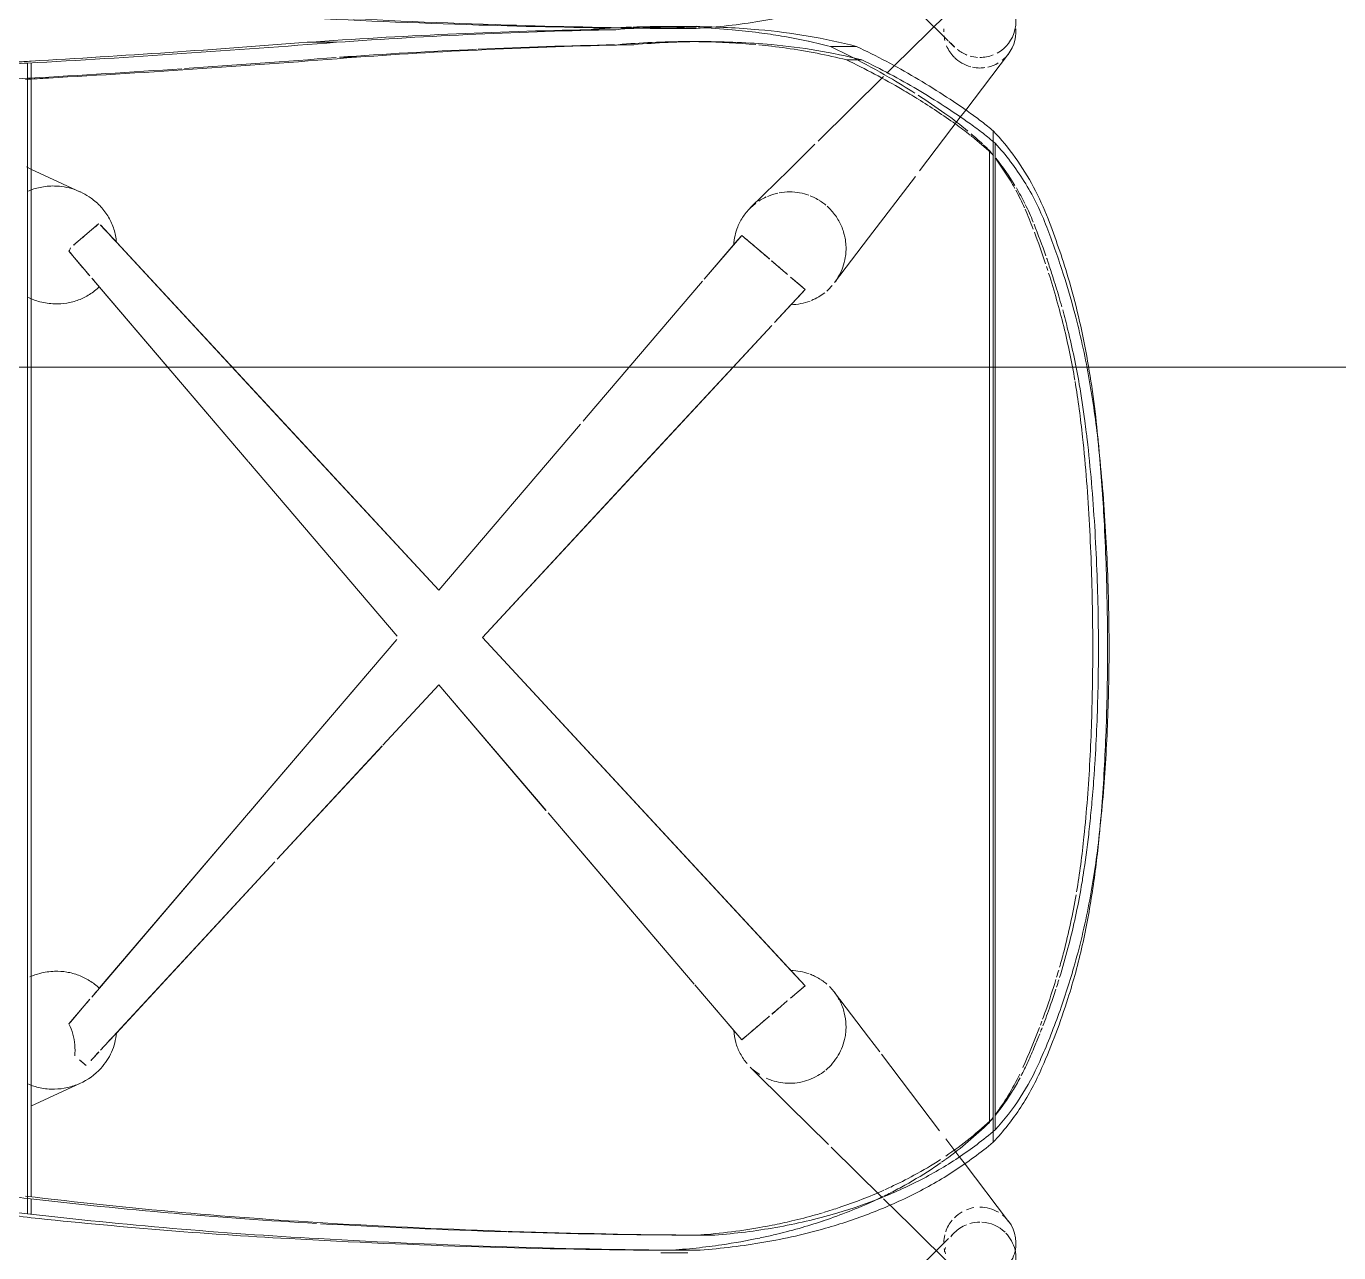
# Model space of a CAD drawing. Header units: millimetres. Extents: x 81609 to 272668, y -8553 to 29000.
# Drawn here: x 105930.9 to 106367.6, y 17855.2 to 18263.5 of the extents above; entities that cross this region are included whole.
import ezdxf

# ---------------------------------------------------------------- set-up
doc = ezdxf.new("R2010")
doc.units = ezdxf.units.MM
doc.linetypes.add('Осевая', pattern=[3175, 635, -476.25, 1587.5, -476.25])
doc.layers.add('I-FURN-1', color=7, linetype='Continuous', lineweight=9, true_color=0xf0f0f0)
doc.layers.add('Оси-2', color=7, linetype='Осевая', lineweight=9)

# ---------------------------------------------------------------- blocks, each defined once
blk = doc.blocks.new('Chair_IconsOfDenmark_NamNam_WoodChair - 1_187-V125-План размещения напольных электротехнических лючков и розеток 2 этажа в осях 23-33')
at = {"layer": 'I-FURN-1'}
for p, q in [((9.43, -80.91), (9.43, -74.85)), ((9.43, -83.83), (9.43, -80.94)), ((6.57, -166.45), (24.55, -148.24)), ((3.26, -169.79), (5.14, -167.89)), ((5.38, -167.65), (6.57, -166.45))]:
    blk.add_line(p, q, dxfattribs=at)
for start, end in [(135, 135.3477), (126.9672, 135), (141.1104, 159.0331), (180, 201.4922), (164.2279, 176.3435), (208.5514, 256.3045), (256.3045, 315)]:
    blk.add_arc((11.8, -178.23), 12, start, end, dxfattribs=at)
for points, knots in [([(9.54, -62.19), (9.72, -45.27), (10.5, -7.25), (12.14, 30.63), (13.31, 51.62)], [0.0997771, 0.0997771, 0.0997771, 0.0997771, 0.5, 1, 1, 1, 1]), ([(13.31, 41.87), (12.14, 21.01), (10.5, -16.68), (9.72, -54.5), (9.54, -71.34)], [0, 0, 0, 0, 0.5, 0.9009884, 0.9009884, 0.9009884, 0.9009884]), ([(9.43, -83.83), (9.88, -90.96), (11.51, -105.09), (15.72, -124.26), (20.42, -138.7), (24.46, -148.56), (27.85, -155.85), (31.61, -162.95), (37.18, -172.03), (41.93, -178.49), (45.37, -182.64)], [0, 0, 0, 0, 0.2, 0.4, 0.55, 0.625, 0.7, 0.775, 0.85, 1, 1, 1, 1])]:
    blk.add_open_spline(points, degree=3, knots=knots, dxfattribs=at)
for points in [[(9.43, -74.85), (9.46, -70.66), (9.49, -66.48), (9.54, -62.29)], [(9.54, -71.34), (9.5, -74.53), (9.47, -77.72), (9.45, -80.9)], [(9.81, -79.98), (9.67, -78.27), (9.54, -76.56), (9.43, -74.85)], [(9.45, -80.9), (9.44, -81.88), (9.44, -82.85), (9.43, -83.83)], [(10.18, -83.81), (10.06, -82.65), (9.95, -81.5), (9.85, -80.34)]]:
    blk.add_open_spline(points, degree=3, dxfattribs=at)
blk = doc.blocks.new('Chair_IconsOfDenmark_NamNam_WoodChair - 1_187-V126-План размещения напольных электротехнических лючков и розеток 2 этажа в осях 23-33')
at = {"layer": 'I-FURN-1'}
for p, q in [((26.55, 137.42), (21.45, 137.42)), ((27.39, 138.6), (21.57, 138.6)), ((64.5, 137.42), (27.27, 137.42)), ((399.17, 138.6), (27.39, 138.6)), ((399.17, 138.6), (27.39, 138.6)), ((65.08, 120.97), (57.42, 137.52)), ((362.23, 137.42), (64.5, 137.42)), ((369.31, 137.49), (361.65, 120.97)), ((399.24, 137.42), (362.23, 137.42)), ((370.01, 139.01), (369.31, 137.49)), ((404.56, 138.6), (399.17, 138.6)), ((404.63, 137.42), (399.24, 137.42)), ((399.54, 138.6), (399.58, 137.79)), ((84.8, 124.86), (92.98, 117.88)), ((333.75, 117.88), (341.94, 124.86)), ((343.94, 123.33), (351.06, 114.98)), ((70.9, 119.13), (72.78, 121.34)), ((75.41, 114.95), (72.57, 117.58)), ((138.74, 56.32), (76.04, 114.37)), ((93.69, 117.28), (154.9, 65.07)), ((350.69, 114.37), (229.1, 1.78)), ((271.99, 65.2), (333.04, 117.28)), ((271.99, 65.2), (330.08, 114.75)), ((138.73, 56.32), (81.75, 109.08)), ((155.03, 64.96), (212.68, 15.79)), ((213.87, 15.63), (271.83, 65.07)), ((213.87, 15.63), (271.83, 65.07)), ((177.29, 20.62), (139.59, 55.53)), ((177.26, 20.65), (139.59, 55.53)), ((411.49, 35.83), (411.49, 45.54)), ((406.53, 34.89), (406.53, 29.21)), ((197.64, 1.78), (177.52, 20.4)), ((197.64, 1.78), (177.55, 20.38)), ((155.84, -33.87), (197.64, 1.78)), ((155.85, -33.86), (197.64, 1.78)), ((229.1, 1.78), (284.39, -45.38)), ((229.1, 1.78), (284.39, -45.38)), ((213.37, -12.78), (97.48, -120.08)), ((317.23, -108.95), (213.37, -12.78)), ((98.01, -83.19), (155.03, -34.56)), ((286.56, -47.23), (331.96, -85.96)), ((415.68, -57.14), (415.68, -48.01)), ((410.69, -57.74), (410.69, -63.09)), ((416.72, -81.07), (416.72, -72.07)), ((9.43, -83.83), (9.43, -74.85)), ((411.72, -86.33), (411.72, -81.07)), ((14.43, -83.49), (14.43, -88.75)), ((79.49, -98.99), (97.83, -83.35)), ((82.6, -96.34), (97.84, -83.34)), ((332.63, -86.53), (344.14, -96.34)), ((332.64, -86.53), (347.24, -98.99)), ((81.05, -97.66), (79.49, -98.99)), ((84.6, -104.98), (79.49, -98.99)), ((82.6, -96.34), (81.05, -97.66)), ((347.24, -98.99), (339.38, -108.2)), ((344.14, -96.34), (345.69, -97.66)), ((345.69, -97.66), (347.24, -98.99)), ((57.68, -114.71), (70.38, -101.85)), ((356.35, -101.85), (369.06, -114.72)), ((87.35, -108.2), (84.72, -105.12)), ((92.44, -114.16), (88.08, -109.06)), ((338.75, -108.94), (335.48, -112.77)), ((329.25, -120.08), (318.21, -109.85)), ((324.16, -115.36), (318.21, -109.85)), ((335.45, -112.81), (334.29, -114.16)), ((44.66, -127.88), (57.68, -114.71)), ((97.48, -120.08), (93.38, -115.27)), ((97.48, -120.08), (102.58, -115.36)), ((326.7, -117.72), (324.16, -115.36)), ((329.25, -120.08), (326.7, -117.72)), ((333.35, -115.27), (329.25, -120.08)), ((369.06, -114.72), (377.59, -123.35)), ((96.97, -119.48), (97.23, -119.79)), ((97.23, -119.79), (97.48, -120.08)), ((329.76, -119.48), (329.25, -120.08)), ((378.63, -124.4), (400.15, -146.18)), ((27.16, -145.6), (43.76, -128.8)), ((80.36, -141.18), (95.23, -129.88)), ((346.37, -141.18), (331.5, -129.88)), ((410.11, -137.17), (410.11, -128.47)), ((405.64, -133.81), (405.64, -138.92)), ((75.48, -144.89), (80.36, -141.18)), ((366.85, -156.75), (346.37, -141.18)), ((5.84, -167.18), (24.55, -148.24)), ((24.61, -148.18), (26.59, -146.18)), ((49.25, -164.83), (74.76, -145.44)), ((401.2, -147.25), (403.53, -149.6)), ((403.53, -149.6), (420.78, -167.07)), ((386.52, -171.7), (368.7, -158.16)), ((40.78, -171.26), (46.5, -166.92)), ((19.06, -187.78), (38.53, -172.98)), ((38.53, -172.98), (40.78, -171.26)), ((388.88, -173.5), (386.52, -171.7)), ((407.67, -187.78), (388.88, -173.5)), ((49.02, -182.64), (45.37, -182.64)), ((378.43, -182.64), (49.02, -182.64)), ((377.89, -183.3), (49.5, -183.3)), ((375.46, -181.38), (52, -181.38)), ((373.99, -182.64), (53.45, -182.64)), ((382.02, -182.64), (378.43, -182.64))]:
    blk.add_line(p, q, dxfattribs=at)
at = {"layer": 'I-FURN-1', "flags": 128}
for points in [[(96.65, 114.75), (154.9, 65.07), (212.68, 15.79)], [(344.98, 109.08), (287.14, 55.53), (229.1, 1.78)], [(213.37, -12.78), (158.02, -64.03), (102.58, -115.36)], [(317.23, -108.95), (268.71, -64.03), (213.37, -12.78)], [(98.02, -83.18), (140.17, -47.23), (155.04, -34.55)], [(285.44, -46.28), (286.56, -47.23), (331.95, -85.95)]]:
    blk.add_lwpolyline(points, dxfattribs=at)
at = {"layer": 'I-FURN-1'}
for centre, radius, start, end in [((76.28, 141.71), 18.88, 263.5474, 274.638), ((76.28, 141.71), 18.88, 274.638, 296.819), ((350.45, 141.71), 18.88, 243.181, 247.0118), ((11.8, -178.23), 12, 99.0915, 107.175), ((11.8, -178.23), 12, 76.8371, 88.5999), ((11.8, -178.23), 12, 50.1832, 71.5639), ((11.8, -178.23), 12, 29.3668, 45), ((414.93, -178.23), 12, 135, 165.2052), ((414.93, -178.23), 12, 112.5687, 134.3064), ((414.93, -178.23), 12, 96.0377, 103.5342), ((414.93, -178.23), 12, 85.1129, 90), ((11.8, -178.23), 12, 9.5114, 21.6841), ((11.8, -178.23), 12, 329.0818, 0), ((414.93, -178.23), 12, 168.1903, 180), ((414.93, -178.23), 12, 180, 187.9321), ((414.93, -178.23), 12, 192.635, 210.5819), ((11.8, -178.23), 12, 226.6003, 256.8127), ((11.8, -178.23), 12, 256.8127, 315), ((11.8, -178.23), 12, 315, 321.5101), ((414.93, -178.23), 12, 218.3184, 225), ((414.93, -178.23), 12, 225, 274.8871)]:
    blk.add_arc(centre, radius, start, end, dxfattribs=at)
for points, knots in [([(404.56, 138.6), (404.19, 144.85), (403.21, 156.01), (400.82, 169.86), (398.97, 176.25), (397.95, 178.82)], [0, 0, 0, 0, 0.4, 0.7, 1, 1, 1, 1]), ([(397.84, 156.79), (398.03, 155.34), (398.75, 149.42), (399.26, 143.2), (399.54, 138.6)], [0.6, 0.6, 0.6, 0.6, 0.7, 1, 1, 1, 1]), ([(63.07, 129.63), (63.04, 131.28), (63.32, 134.31), (64.24, 137.21), (64.8, 138.53)], [-1, -1, -1, -1, -0.5, -0.0641248, -0.0641248, -0.0641248, -0.0641248]), ([(100.45, 137.82), (100.93, 136.74), (101.85, 134.09), (102.25, 131.3), (102.3, 129.63)], [-0.8567793, -0.8567793, -0.8567793, -0.8567793, -0.5, 0, 0, 0, 0]), ([(324.43, 129.63), (324.48, 131.3), (324.92, 134.37), (326, 137.28), (326.65, 138.61)], [-1, -1, -1, -1, -0.5, -0.0551642, -0.0551642, -0.0551642, -0.0551642]), ([(361.89, 138.61), (362.48, 137.27), (363.41, 134.34), (363.69, 131.28), (363.66, 129.63)], [-0.9451256, -0.9451256, -0.9451256, -0.9451256, -0.5, 0, 0, 0, 0]), ([(81.75, 109.08), (79.53, 109.26), (75.29, 110.34), (69.12, 114.41), (65.28, 119.82), (63.45, 125.33), (63.11, 128.17), (63.07, 129.63)], [-1, -1, -1, -1, -0.785714, -0.571429, -0.285714, -0.142857, 0, 0, 0, 0]), ([(363.66, 129.63), (363.61, 127.45), (362.87, 123.18), (360.23, 117.96), (356.86, 114.14), (353.34, 111.54), (350.65, 110.34), (349.27, 109.91)], [-1, -1, -1, -1, -0.7857143, -0.5714286, -0.4285714, -0.2857143, -0.1428571, -0.1428571, -0.1428571, -0.1428571]), ([(344.02, 123.24), (344.33, 122.87), (344.89, 122.22), (345.41, 121.6), (345.65, 121.32)], [0.0822015, 0.0822015, 0.0822015, 0.0822015, 0.1666667, 0.2385399, 0.2385399, 0.2385399, 0.2385399]), ([(346.55, 120.27), (347.05, 119.68), (347.83, 118.76), (348.53, 117.95), (348.81, 117.62)], [0.3333333, 0.3333333, 0.3333333, 0.3333333, 0.5, 0.6189484, 0.6189484, 0.6189484, 0.6189484]), ([(349.14, 117.23), (349.53, 116.78), (350.21, 115.97), (350.81, 115.27), (351.07, 114.96)], [0.6666667, 0.6666667, 0.6666667, 0.6666667, 0.8333333, 0.9788083, 0.9788083, 0.9788083, 0.9788083]), ([(416.72, -81.07), (416.72, -81.01), (416.72, -73.03), (416.37, -65.06), (415.68, -57.14)], [0.4965614, 0.4965614, 0.4965614, 0.4965614, 0.5, 1, 1, 1, 1]), ([(9.43, -83.83), (9.88, -90.96), (11.51, -105.09), (15.72, -124.26), (20.42, -138.7), (24.46, -148.56), (27.85, -155.85), (31.61, -162.95), (37.18, -172.03), (41.93, -178.49), (45.37, -182.64)], [0, 0, 0, 0, 0.2, 0.4, 0.55, 0.625, 0.7, 0.775, 0.85, 1, 1, 1, 1]), ([(13.52, -104.99), (12.64, -100.79), (11.39, -93.77), (10.49, -86.7), (10.19, -83.87)], [0.7399248, 0.7399248, 0.7399248, 0.7399248, 0.85, 0.9227754, 0.9227754, 0.9227754, 0.9227754]), ([(14.43, -88.75), (14.88, -95.59), (16.48, -109.14), (20.59, -127.52), (25.18, -141.35), (29.13, -150.8), (32.43, -157.77), (36.1, -164.55), (41.52, -173.21), (46.16, -179.36), (49.5, -183.3)], [0, 0, 0, 0, 0.2, 0.4, 0.55, 0.625, 0.7, 0.775, 0.85, 1, 1, 1, 1]), ([(17.02, -105.05), (16.71, -103.27), (15.83, -97.87), (15.18, -92.44), (14.85, -88.78)], [0.8000649, 0.8000649, 0.8000649, 0.8000649, 0.85, 0.9512447, 0.9512447, 0.9512447, 0.9512447]), ([(344.14, -96.34), (346.18, -96.47), (348.82, -97.05), (351.26, -98.19), (351.85, -98.5)], [-1, -1, -1, -1, -0.7857143, -0.7142857, -0.7142857, -0.7142857, -0.7142857]), ([(346.13, -100.29), (346.02, -100.41), (345.81, -100.66), (345.47, -101.07), (345.16, -101.43), (344.89, -101.74), (344.75, -101.9), (344.68, -101.99)], [0.1428571, 0.1428571, 0.1428571, 0.1428571, 0.1785714, 0.2142857, 0.25, 0.2678571, 0.2857143, 0.2857143, 0.2857143, 0.2857143]), ([(67.92, -104.94), (68.19, -104.52), (68.94, -103.43), (69.81, -102.43), (70.38, -101.85)], [-0.6249365, -0.6249365, -0.6249365, -0.6249365, -0.5714286, -0.4849828, -0.4849828, -0.4849828, -0.4849828]), ([(82.05, -101.98), (82.12, -102.06), (82.26, -102.23), (82.54, -102.56), (82.84, -102.91), (83.17, -103.29), (83.43, -103.6), (83.67, -103.88), (83.85, -104.09), (83.95, -104.21), (84.01, -104.28), (84.03, -104.31)], [-0.7142857, -0.7142857, -0.7142857, -0.7142857, -0.6964286, -0.6785714, -0.6428571, -0.625, -0.6071429, -0.5892857, -0.5803571, -0.5758929, -0.5714286, -0.5714286, -0.5714286, -0.5714286]), ([(342.4, -104.66), (342.38, -104.68), (342.24, -104.84), (341.98, -105.15), (341.6, -105.59), (341.07, -106.22), (340.33, -107.08), (339.68, -107.85), (339.32, -108.27)], [0.443466, 0.443466, 0.443466, 0.443466, 0.4464286, 0.4642857, 0.4821429, 0.5, 0.5357143, 0.5714286, 0.5714286, 0.5714286, 0.5714286]), ([(344.68, -101.99), (344.61, -102.07), (344.47, -102.24), (344.18, -102.57), (343.81, -103.01), (343.39, -103.5), (343.05, -103.89), (342.87, -104.1), (342.77, -104.23), (342.71, -104.29), (342.68, -104.33)], [0.2857143, 0.2857143, 0.2857143, 0.2857143, 0.3035714, 0.3214286, 0.3571429, 0.3928571, 0.4107143, 0.4196429, 0.4241071, 0.4285714, 0.4285714, 0.4285714, 0.4285714]), ([(414.69, -104.76), (414.36, -107.27), (413.54, -112.73), (412.49, -118.16), (411.85, -121.09)], [0.2714247, 0.2714247, 0.2714247, 0.2714247, 0.5, 0.7715863, 0.7715863, 0.7715863, 0.7715863]), ([(19.15, -125.83), (18.29, -123.26), (16.62, -117.88), (14.83, -110.94), (13.86, -106.6), (13.55, -105.11)], [0.555518, 0.555518, 0.555518, 0.555518, 0.625, 0.7, 0.7389255, 0.7389255, 0.7389255, 0.7389255]), ([(21.89, -125.84), (21.67, -125.09), (20.69, -121.73), (19.26, -116.17), (18.22, -111.33), (17.79, -109.14)], [0.603344, 0.603344, 0.603344, 0.603344, 0.625, 0.7, 0.7617276, 0.7617276, 0.7617276, 0.7617276]), ([(65.03, -114.98), (65.02, -112.93), (65.45, -110.27), (66.44, -107.77), (66.72, -107.16)], [-1, -1, -1, -1, -0.7857143, -0.7142857, -0.7142857, -0.7142857, -0.7142857]), ([(84.61, -104.98), (84.64, -105.03), (84.8, -105.21), (85.09, -105.55), (85.61, -106.16), (86.32, -106.99), (86.97, -107.76), (87.33, -108.17)], [-0.5414624, -0.5414624, -0.5414624, -0.5414624, -0.5357143, -0.5178571, -0.5, -0.4642857, -0.4285714, -0.4285714, -0.4285714, -0.4285714]), ([(88.01, -108.97), (88.18, -109.17), (88.57, -109.63), (89.22, -110.39), (89.93, -111.22), (90.63, -112.05), (91.31, -112.84), (91.83, -113.45), (92.21, -113.89), (92.38, -114.09), (92.46, -114.19)], [-0.4074944, -0.4074944, -0.4074944, -0.4074944, -0.3928571, -0.375, -0.3571429, -0.3392857, -0.3214286, -0.3035714, -0.2946429, -0.2857143, -0.2857143, -0.2857143, -0.2857143]), ([(410.18, -108.96), (409.8, -112.27), (409.09, -117.31), (408.17, -122.32), (407.83, -124.04)], [0.172759, 0.172759, 0.172759, 0.172759, 0.5, 0.6727908, 0.6727908, 0.6727908, 0.6727908]), ([(335.37, -112.91), (335.15, -113.16), (334.84, -113.52), (334.47, -113.96), (334.3, -114.16), (334.22, -114.25)], [0.67857143, 0.67857143, 0.67857143, 0.67857143, 0.69642857, 0.70535714, 0.71428571, 0.71428571, 0.71428571, 0.71428571]), ([(69.17, -126.64), (68.58, -125.9), (67.43, -124.21), (66.08, -121.36), (65.25, -118.29), (65.04, -116.11), (65.03, -114.98)], [-0.2155491, -0.2155491, -0.2155491, -0.2155491, -0.1666667, -0.1111111, -0.0555556, 0, 0, 0, 0]), ([(93.59, -115.52), (93.76, -115.71), (94.13, -116.15), (94.48, -116.56), (94.68, -116.8), (94.7, -116.81)], [-0.23819134, -0.23819134, -0.23819134, -0.23819134, -0.21428571, -0.17857143, -0.17596416, -0.17596416, -0.17596416, -0.17596416]), ([(95.22, -117.42), (95.27, -117.48), (95.36, -117.59), (95.54, -117.8), (95.84, -118.15), (96.23, -118.61), (96.64, -119.09), (96.87, -119.36), (96.97, -119.48)], [-0.1428571, -0.1428571, -0.1428571, -0.1428571, -0.1339286, -0.125, -0.1071429, -0.0714286, -0.0357143, 0, 0, 0, 0]), ([(331.51, -117.42), (331.47, -117.48), (331.37, -117.59), (331.2, -117.8), (330.9, -118.15), (330.51, -118.6), (330.1, -119.08), (329.86, -119.36), (329.76, -119.48)], [0.8571429, 0.8571429, 0.8571429, 0.8571429, 0.8660714, 0.875, 0.8928571, 0.9285714, 0.9642857, 1, 1, 1, 1]), ([(333.14, -115.51), (332.97, -115.72), (332.58, -116.17), (332.25, -116.56), (332.07, -116.78)], [0.75997526, 0.75997526, 0.75997526, 0.75997526, 0.78571429, 0.82142857, 0.82142857, 0.82142857, 0.82142857]), ([(101.36, -121.71), (101.16, -122.21), (100.67, -123.33), (100.06, -124.43), (99.68, -125.03)], [-0.88888889, -0.88888889, -0.88888889, -0.88888889, -0.86111111, -0.8252385, -0.8252385, -0.8252385, -0.8252385]), ([(328.15, -126.59), (327.66, -125.97), (326.69, -124.54), (325.91, -123), (325.55, -122.15)], [-0.20736053, -0.20736053, -0.20736053, -0.20736053, -0.16666667, -0.11923029, -0.11923029, -0.11923029, -0.11923029]), ([(360.42, -121.71), (360.27, -122.09), (359.83, -123.1), (359.3, -124.09), (358.92, -124.7)], [-0.88202044, -0.88202044, -0.88202044, -0.88202044, -0.86111111, -0.82498418, -0.82498418, -0.82498418, -0.82498418]), ([(26.68, -144.65), (26.38, -144.03), (24.85, -140.76), (22.29, -134.75), (20.23, -129.06), (19.25, -126.12), (19.19, -125.95)], [0.3824636, 0.3824636, 0.3824636, 0.3824636, 0.4, 0.475, 0.55, 0.5544349, 0.5544349, 0.5544349, 0.5544349]), ([(99.58, -125.19), (99.25, -125.69), (98.75, -126.4), (98.21, -127.05), (98.03, -127.25)], [-0.82195604, -0.82195604, -0.82195604, -0.82195604, -0.79166667, -0.77777778, -0.77777778, -0.77777778, -0.77777778]), ([(358.86, -124.8), (358.54, -125.33), (358.03, -126.06), (357.49, -126.74), (357.32, -126.94)], [-0.82294679, -0.82294679, -0.82294679, -0.82294679, -0.79166667, -0.77777778, -0.77777778, -0.77777778, -0.77777778]), ([(29.43, -146.27), (28.36, -143.89), (26.3, -138.98), (24.24, -133.2), (23.15, -129.87), (22.91, -129.12)], [0.4028461, 0.4028461, 0.4028461, 0.4028461, 0.475, 0.55, 0.5716925, 0.5716925, 0.5716925, 0.5716925]), ([(97.21, -128.14), (96.74, -128.61), (95.72, -129.53), (94.05, -130.75), (91.75, -132.06), (88.48, -133.27), (85.18, -133.73), (82.42, -133.67), (81.09, -133.5), (80.43, -133.38)], [-0.7569444, -0.7569444, -0.7569444, -0.7569444, -0.7222222, -0.6875, -0.6527778, -0.5833333, -0.5138889, -0.4791667, -0.4444444, -0.4444444, -0.4444444, -0.4444444]), ([(346.3, -133.38), (345.51, -133.52), (344.05, -133.7), (341.84, -133.7), (339.44, -133.45), (336.66, -132.73), (333.86, -131.5), (332.21, -130.41), (331.5, -129.87)], [-0.5555556, -0.5555556, -0.5555556, -0.5555556, -0.5138889, -0.4791667, -0.4444444, -0.3888889, -0.3333333, -0.2878236, -0.2878236, -0.2878236, -0.2878236]), ([(356.92, -127.4), (356.78, -127.55), (356.19, -128.19), (355.05, -129.26), (353.41, -130.51), (351.13, -131.87), (348.67, -132.85), (346.83, -133.28), (346.3, -133.38)], [-0.7671385, -0.7671385, -0.7671385, -0.7671385, -0.7569444, -0.7222222, -0.6875, -0.6527778, -0.5833333, -0.5555556, -0.5555556, -0.5555556, -0.5555556]), ([(405.64, -133.81), (402.61, -140.15), (398.39, -148.1), (393.74, -155.79), (392.7, -157.47)], [0, 0, 0, 0, 0.5, 0.6407452, 0.6407452, 0.6407452, 0.6407452]), ([(406.53, -135.76), (404.4, -139.91), (400.54, -146.95), (396.36, -153.79), (394.55, -156.61)], [0.183317, 0.183317, 0.183317, 0.183317, 0.5, 0.7277046, 0.7277046, 0.7277046, 0.7277046]), ([(38.52, -165.19), (38.07, -164.55), (35.42, -160.69), (32.08, -155.19), (29.42, -150.19), (28.63, -148.63)], [0.1799439, 0.1799439, 0.1799439, 0.1799439, 0.2, 0.3, 0.3446744, 0.3446744, 0.3446744, 0.3446744]), ([(39.61, -165.08), (37.76, -162.23), (34.55, -156.8), (31.71, -151.17), (30.49, -148.56)], [0.2059686, 0.2059686, 0.2059686, 0.2059686, 0.3, 0.379627, 0.379627, 0.379627, 0.379627]), ([(380.44, -175.22), (380.09, -175.67), (378.03, -178.21), (375.86, -180.67), (373.99, -182.64)], [0.3953288, 0.3953288, 0.3953288, 0.3953288, 0.5, 1, 1, 1, 1]), ([(66.88, -191.62), (65.38, -190.81), (61.04, -188.32), (56.94, -185.43), (54.34, -183.36)], [0.2689381, 0.2689381, 0.2689381, 0.2689381, 0.5, 0.9485536, 0.9485536, 0.9485536, 0.9485536]), ([(68.1, -191.53), (65.59, -190.31), (60.99, -187.8), (56.64, -184.88), (54.66, -183.42)], [0.1097724, 0.1097724, 0.1097724, 0.1097724, 0.5, 0.8440882, 0.8440882, 0.8440882, 0.8440882]), ([(372.57, -183.61), (370, -185.52), (366.78, -187.64), (363.42, -189.54), (362.82, -189.87)], [0.1375209, 0.1375209, 0.1375209, 0.1375209, 0.5, 0.5776444, 0.5776444, 0.5776444, 0.5776444]), ([(96.33, -203.51), (94.49, -202.91), (90.38, -201.52), (86.32, -200.03), (84.09, -199.17)], [0.3547182, 0.3547182, 0.3547182, 0.3547182, 0.5, 0.6793937, 0.6793937, 0.6793937, 0.6793937]), ([(99.54, -203.52), (96.07, -202.46), (91.67, -201.02), (87.32, -199.45), (86.38, -199.11)], [0.2338208, 0.2338208, 0.2338208, 0.2338208, 0.5, 0.5734893, 0.5734893, 0.5734893, 0.5734893]), ([(131.96, -212.22), (130.9, -212.04), (123.51, -210.76), (116.2, -209.17), (109.98, -207.53)], [0.4157076, 0.4157076, 0.4157076, 0.4157076, 0.5, 1, 1, 1, 1]), ([(315.64, -207.53), (309.67, -209), (299.65, -211.09), (289.53, -212.63), (285.47, -213.16)], [0, 0, 0, 0, 0.5, 0.8333825, 0.8333825, 0.8333825, 0.8333825]), ([(147.84, -217.97), (156.06, -218.76), (172.8, -219.95), (189.64, -220.48), (198.2, -220.61)], [0.0144057, 0.0144057, 0.0144057, 0.0144057, 0.5, 1, 1, 1, 1]), ([(221.42, -220.61), (231.25, -220.46), (248.85, -219.9), (266.37, -218.71), (274.12, -218.03)], [0, 0, 0, 0, 0.5, 0.8977725, 0.8977725, 0.8977725, 0.8977725])]:
    blk.add_open_spline(points, degree=3, knots=knots, dxfattribs=at)
for points in [[(20.29, 137.42), (20.69, 140.9), (21.61, 147.89), (23.37, 158.13), (24.77, 164.5), (25.53, 167.51)], [(25.53, 161.18), (24.98, 158.86), (23.94, 154.02), (22.61, 146.38), (21.89, 141.18), (21.57, 138.6)], [(26.66, 138.6), (27.08, 141.9), (27.56, 145.22), (28.11, 148.49)], [(404.56, 147.17), (404.68, 145.55), (404.91, 142.29), (405.12, 139.04), (405.22, 137.42)], [(21.57, 138.6), (19.72, 122.58), (16.5, 90.43), (14.21, 58.09), (13.31, 41.87)], [(13.31, 51.62), (14.1, 65.99), (16.06, 94.68), (18.76, 123.2), (20.29, 137.42)], [(27.46, 139.28), (25.39, 122.1), (21.78, 87.61), (19.27, 52.88), (18.29, 35.47)], [(21.78, 90.35), (23.17, 106.48), (24.8, 122.57), (26.66, 138.6)], [(399.58, 131.68), (399.51, 132.94), (399.36, 135.48), (399.21, 138.01), (399.13, 139.28)], [(399.58, 137.79), (400.52, 121), (401.55, 104.18), (402.68, 87.34)], [(411.49, 35.83), (410.13, 53.01), (407.61, 87.32), (405.51, 121.53), (404.56, 138.6)], [(405.22, 137.42), (406.1, 122.16), (408.03, 91.57), (410.28, 60.89), (411.49, 45.54)], [(406.53, 29.21), (405.16, 46.34), (402.64, 80.55), (400.53, 114.66), (399.58, 131.68)], [(102.3, 129.63), (102.34, 128.25), (102.16, 125.55), (101.11, 121.59), (99.29, 117.9), (97.61, 115.76), (96.65, 114.75)], [(330.08, 114.75), (329.12, 115.76), (327.44, 117.9), (325.62, 121.59), (324.58, 125.55), (324.39, 128.25), (324.43, 129.63)], [(84.8, 124.86), (86.62, 123.31), (88.4, 121.79), (90.15, 120.3)], [(336.58, 120.3), (338.33, 121.79), (340.11, 123.31), (341.94, 124.86)], [(70.9, 119.13), (71.33, 119.64), (71.82, 120.21), (72.36, 120.85)], [(90.88, 119.68), (91.59, 119.06), (92.31, 118.46), (93.01, 117.85)], [(333.72, 117.85), (334.42, 118.46), (335.14, 119.06), (335.86, 119.68)], [(75.48, 114.89), (74.57, 115.73), (73.62, 116.61), (72.65, 117.51)], [(81.75, 109.08), (80.2, 110.52), (78.52, 112.07), (76.71, 113.75)], [(93.73, 117.24), (94.71, 116.4), (95.69, 115.57), (96.65, 114.75)], [(330.08, 114.75), (331.04, 115.57), (332.02, 116.4), (333, 117.24)], [(350.68, 114.36), (349.92, 113.65), (349.18, 112.97), (348.46, 112.3)], [(347.98, 111.86), (346.95, 110.9), (345.95, 109.97), (344.98, 109.08)], [(349.27, 109.91), (347.88, 109.47), (346.46, 109.2), (344.98, 109.08)], [(18.36, 42.46), (19.26, 58.36), (20.4, 74.22), (21.76, 90.04)], [(402.74, 86.42), (403.88, 69.61), (405.11, 52.77), (406.44, 35.91)], [(9.43, -74.85), (9.55, -53.7), (10.32, -11.45), (12.14, 30.63), (13.31, 51.62)], [(411.49, 45.54), (412.58, 30), (414.36, -1.13), (415.37, -32.37), (415.68, -48.01)], [(13.31, 41.87), (12.14, 21.01), (10.32, -20.82), (9.55, -62.81), (9.43, -83.83)], [(15.59, -20.73), (16.23, -0.06), (17.13, 20.58), (18.29, 41.17)], [(18.29, 35.47), (17.13, 14.85), (15.32, -26.5), (14.56, -67.98), (14.43, -88.75)], [(415.68, -57.14), (415.37, -41.59), (414.36, -10.55), (412.58, 20.39), (411.49, 35.83)], [(406.53, 34.89), (407.59, 19.72), (408.47, 4.52), (409.16, -10.7)], [(410.69, -63.09), (410.38, -47.65), (409.39, -16.83), (407.61, 13.89), (406.53, 29.21)], [(409.19, -11.35), (409.87, -26.44), (410.36, -41.55), (410.66, -56.69)], [(14.43, -83.49), (14.56, -62.73), (14.94, -42), (15.57, -21.31)], [(415.68, -48.01), (416.09, -52.79), (416.39, -57.57), (416.55, -62.35)], [(410.69, -57.74), (411.37, -65.4), (411.72, -73.05), (411.72, -80.71)], [(410.72, -108.91), (411.39, -101.26), (412.06, -85.98), (411.37, -70.71), (410.69, -63.09)], [(416.57, -62.91), (416.67, -65.91), (416.72, -68.91), (416.72, -71.9)], [(416.72, -71.9), (416.72, -74.9), (416.67, -77.9), (416.57, -80.9)], [(10.18, -83.81), (9.87, -80.83), (9.62, -77.85), (9.43, -74.85)], [(411.72, -80.71), (411.72, -82.47), (411.71, -84.23), (411.67, -85.98)], [(416.57, -80.92), (416.54, -81.89), (416.5, -82.85), (416.46, -83.82)], [(416.71, -83.79), (416.72, -82.88), (416.72, -81.97), (416.72, -81.07)], [(14.84, -88.75), (14.71, -87.23), (14.58, -85.71), (14.48, -84.19)], [(411.67, -85.99), (411.56, -91.9), (411.24, -97.8), (410.72, -103.71)], [(415.68, -104.67), (416.29, -97.71), (416.63, -90.75), (416.71, -83.79)], [(416.42, -84.64), (416.25, -88.36), (416, -92.08), (415.68, -95.8)], [(415.68, -95.8), (415.41, -98.78), (415.09, -101.75), (414.7, -104.7)], [(71.55, -100.77), (72.57, -99.9), (74.81, -98.38), (78.59, -96.86), (81.23, -96.42), (82.6, -96.34)], [(79.49, -98.99), (79.81, -99.36), (80.19, -99.8), (80.6, -100.29)], [(347.24, -98.99), (346.93, -99.35), (346.55, -99.79), (346.13, -100.29)], [(351.85, -98.5), (353.04, -99.14), (355.28, -100.66), (357.14, -102.63), (357.95, -103.7)], [(358.64, -104.67), (359.16, -105.46), (359.62, -106.29), (360.02, -107.15)], [(410.11, -137.17), (411.48, -131.83), (413.78, -121.08), (415.19, -110.17), (415.68, -104.67)], [(410.63, -104.68), (410.5, -106.1), (410.35, -107.52), (410.19, -108.93)], [(17.77, -109.07), (17.51, -107.73), (17.26, -106.39), (17.02, -105.05)], [(338.75, -108.94), (338.55, -109.18), (338.12, -109.68), (337.43, -110.48), (336.73, -111.31), (336.03, -112.13), (335.58, -112.65), (335.37, -112.91)], [(360.22, -107.61), (360.68, -108.69), (361.04, -109.83), (361.29, -110.97)], [(405.64, -138.92), (406.89, -133.98), (408.98, -124.04), (410.27, -113.97), (410.72, -108.91)], [(361.38, -111.46), (361.6, -112.61), (361.71, -113.78), (361.7, -114.98)], [(102.58, -115.36), (102.52, -117.49), (102.16, -119.5), (101.47, -121.4)], [(325.38, -121.71), (324.99, -120.71), (324.42, -118.67), (324.18, -116.48), (324.16, -115.36)], [(361.7, -114.98), (361.67, -117.23), (361.3, -119.34), (360.56, -121.34)], [(411.83, -121.19), (411.3, -123.62), (410.73, -126.05), (410.11, -128.47)], [(22.89, -129.06), (22.58, -128.1), (22.29, -127.15), (22, -126.19)], [(407.82, -124.1), (407.18, -127.35), (406.45, -130.58), (405.64, -133.81)], [(80.43, -133.38), (79.37, -133.18), (77.26, -132.58), (74.31, -131.2), (71.66, -129.31), (70.11, -127.78), (69.42, -126.95)], [(330.53, -129.08), (329.88, -128.52), (329.27, -127.91), (328.71, -127.26)], [(410.11, -128.47), (408.96, -130.92), (407.76, -133.35), (406.53, -135.76)], [(384.31, -175.1), (388.39, -169.37), (396.02, -157.61), (402.61, -145.25), (405.64, -138.92)], [(387.83, -175.13), (392.09, -169.13), (400.07, -156.81), (406.95, -143.83), (410.11, -137.17)], [(27.3, -145.94), (27.09, -145.51), (26.88, -145.08), (26.68, -144.65)], [(28.6, -148.56), (28.22, -147.82), (27.85, -147.08), (27.48, -146.33)], [(30.38, -148.34), (30.11, -147.75), (29.83, -147.15), (29.56, -146.55)], [(392.59, -157.64), (389.96, -161.86), (387.21, -166.02), (384.31, -170.09)], [(393.9, -157.64), (391.94, -160.67), (389.92, -163.66), (387.83, -166.61)], [(39.69, -166.82), (39.37, -166.38), (39.05, -165.94), (38.74, -165.5)], [(52, -181.38), (47.56, -176.82), (43.48, -172.03), (39.78, -166.95)], [(53.45, -182.64), (48.78, -177.67), (44.55, -172.43), (40.78, -166.85)], [(384.31, -170.09), (383.12, -171.77), (381.87, -173.42), (380.59, -175.04)], [(387.83, -166.61), (385.96, -169.24), (384, -171.78), (381.94, -174.24)], [(381.03, -175.31), (379.94, -176.59), (378.82, -177.84), (377.67, -179.07)], [(377.89, -183.3), (379.02, -181.98), (381.22, -179.29), (383.3, -176.51), (384.31, -175.1)], [(382.02, -182.64), (383.03, -181.42), (385.02, -178.96), (386.91, -176.42), (387.83, -175.13)], [(45.37, -182.64), (49.04, -186.07), (56.86, -192.19), (65.63, -196.88), (70.24, -198.89)], [(49.5, -183.3), (52.89, -186.4), (60.06, -191.95), (68.04, -196.26), (72.24, -198.12)], [(53.48, -182.54), (52.98, -182.16), (52.49, -181.77), (52, -181.38)], [(350.92, -200.11), (355.95, -198.13), (365.48, -193.38), (373.93, -186.95), (377.89, -183.3)], [(352.74, -200.92), (356.38, -199.52), (363.4, -196.32), (373.25, -190.2), (379.19, -185.3), (382.02, -182.64)], [(375.46, -181.38), (374.88, -181.85), (374.3, -182.31), (373.71, -182.76)], [(377.39, -179.37), (376.76, -180.04), (376.11, -180.72), (375.46, -181.38)], [(372.91, -183.52), (370.02, -185.84), (367, -187.95), (363.86, -189.85)], [(72.24, -194.25), (70.62, -193.52), (69.03, -192.75), (67.47, -191.93)], [(362.23, -190.2), (360.32, -191.23), (358.36, -192.2), (356.37, -193.1)], [(363, -190.36), (361.33, -191.35), (359.62, -192.28), (357.88, -193.15)], [(83.63, -198.08), (79.12, -196.37), (74.65, -194.52), (70.24, -192.53)], [(77.31, -196.44), (75.61, -195.73), (73.92, -195), (72.24, -194.25)], [(81.48, -198.15), (80.08, -197.59), (78.69, -197.02), (77.31, -196.44)], [(348.31, -196.36), (344.82, -197.68), (341.31, -198.92), (337.77, -200.09)], [(350.92, -196.26), (347.44, -197.64), (343.93, -198.95), (340.4, -200.17)], [(352.74, -194.64), (351.58, -195.1), (350.42, -195.55), (349.25, -196)], [(357.53, -193.32), (355.61, -194.28), (353.64, -195.16), (351.63, -195.98)], [(355.94, -193.29), (354.89, -193.76), (353.82, -194.21), (352.74, -194.64)], [(70.24, -198.89), (74, -200.52), (81.6, -203.59), (89.34, -206.28), (93.26, -207.53)], [(72.24, -198.12), (77.51, -200.44), (88.19, -204.71), (99.17, -208.22), (104.73, -209.8)], [(83.52, -198.95), (83.03, -198.76), (82.55, -198.57), (82.07, -198.38)], [(85.71, -198.86), (85.26, -198.7), (84.81, -198.53), (84.36, -198.36)], [(321.24, -209.8), (326.29, -208.46), (336.28, -205.51), (346.07, -202), (350.92, -200.11)], [(336.84, -200.4), (336.42, -200.54), (336, -200.68), (335.58, -200.81)], [(339.66, -200.43), (339.17, -200.6), (338.69, -200.76), (338.21, -200.93)], [(99.49, -204.51), (98.64, -204.25), (97.8, -203.98), (96.96, -203.71)], [(109.98, -207.53), (106.71, -206.66), (103.46, -205.74), (100.24, -204.74)], [(102.65, -204.44), (101.87, -204.21), (101.09, -203.98), (100.31, -203.75)], [(108.76, -206.14), (107.04, -205.68), (105.32, -205.21), (103.62, -204.72)], [(334.68, -201.1), (328.81, -202.97), (322.86, -204.65), (316.85, -206.14)], [(326.94, -204.48), (325.79, -204.81), (324.64, -205.14), (323.49, -205.46)], [(333.48, -202.48), (331.31, -203.17), (329.13, -203.84), (326.94, -204.48)], [(333.38, -207.53), (336.65, -206.55), (343.15, -204.46), (349.56, -202.14), (352.74, -200.92)], [(338.21, -200.93), (336.64, -201.46), (335.06, -201.98), (333.48, -202.48)], [(93.26, -207.53), (99.08, -209.38), (110.84, -212.53), (128.85, -215.83), (140.99, -217.31), (147.1, -217.9)], [(127.79, -210.24), (121.4, -209.13), (115.06, -207.78), (108.76, -206.14)], [(280.09, -217.47), (289.16, -216.59), (307.11, -214.19), (324.68, -210.1), (333.38, -207.53)], [(316.85, -206.14), (310.94, -207.59), (304.99, -208.8), (299.01, -209.82)], [(322.39, -205.77), (320.15, -206.38), (317.9, -206.97), (315.64, -207.53)], [(104.73, -209.8), (111.79, -211.79), (126.03, -215.06), (140.52, -217.16), (147.84, -217.96)], [(147.1, -212.85), (140.94, -212.22), (134.82, -211.42), (128.74, -210.4)], [(134.3, -212.6), (133.52, -212.48), (132.74, -212.35), (131.96, -212.22)], [(147.84, -214.42), (143.3, -213.91), (138.79, -213.31), (134.3, -212.6)], [(198.2, -215.69), (189.64, -215.56), (172.56, -215), (155.57, -213.73), (147.1, -212.85)], [(279.36, -213.91), (269.73, -215.01), (250.43, -216.64), (231.02, -217.38), (221.29, -217.56)], [(280.09, -212.38), (270.36, -213.42), (250.86, -214.9), (231.25, -215.54), (221.42, -215.69)], [(279.36, -217.46), (286.45, -216.67), (300.51, -214.65), (314.37, -211.62), (321.24, -209.8)], [(281.71, -213.64), (280.93, -213.73), (280.14, -213.82), (279.36, -213.91)], [(298.59, -209.89), (292.46, -210.92), (286.3, -211.74), (280.09, -212.38)], [(285.47, -213.16), (284.22, -213.33), (282.96, -213.49), (281.71, -213.64)], [(155.01, -215.16), (152.62, -214.93), (150.23, -214.68), (147.84, -214.42)], [(147.84, -217.96), (156.21, -218.89), (173, -220.3), (189.88, -220.94), (198.34, -221.1)], [(158.59, -215.5), (157.4, -215.39), (156.21, -215.28), (155.01, -215.16)], [(167.73, -216.22), (164.68, -216.01), (161.64, -215.77), (158.6, -215.5)], [(173.03, -216.57), (171.26, -216.46), (169.49, -216.35), (167.73, -216.22)], [(198.34, -217.56), (189.88, -217.4), (181.44, -217.08), (173.03, -216.57)], [(209.81, -215.78), (205.94, -215.78), (202.07, -215.75), (198.2, -215.69)], [(221.29, -217.56), (217.46, -217.63), (209.81, -217.69), (202.16, -217.63), (198.34, -217.56)], [(221.42, -215.69), (217.55, -215.75), (213.68, -215.78), (209.81, -215.78)], [(221.29, -221.1), (231.02, -220.92), (250.43, -220.18), (269.73, -218.55), (279.36, -217.46)], [(274.12, -218.03), (276.11, -217.85), (278.1, -217.66), (280.09, -217.47)], [(198.2, -220.61), (202.07, -220.67), (209.81, -220.73), (217.55, -220.67), (221.42, -220.61)], [(198.34, -221.1), (202.16, -221.17), (209.81, -221.24), (217.46, -221.17), (221.29, -221.1)]]:
    blk.add_open_spline(points, degree=3, dxfattribs=at)
blk = doc.blocks.new('Chair_IconsOfDenmark_NamNam_WoodChair - 1_187-V127-План размещения напольных электротехнических лючков и розеток 2 этажа в осях 23-33')
at = {"layer": 'I-FURN-1'}
for p, q in [((416.72, -81.07), (416.72, -72.07)), ((403.53, -149.6), (421.5, -167.8)), ((422.32, -168.62), (423.47, -169.79))]:
    blk.add_line(p, q, dxfattribs=at)
for start, end in [(72.7125, 79.8546), (45, 53.5195), (22.0368, 45), (315.8146, 356.6986), (0, 16.0843), (225, 283.1873), (283.1873, 314.2342)]:
    blk.add_arc((414.93, -178.23), 12, start, end, dxfattribs=at)
blk = doc.blocks.new('Баффл акустический подвесной - 1180мм-V193-План размещения напольных электротехнических лючков и розеток 2 этажа в осях 23-33')
at = {"layer": 'I-FURN-1'}
for start in [360, 0]:
    blk.add_arc((0, 0), 590, start, 180, dxfattribs=at)

msp = doc.modelspace()

# ---------------------------------------------------------------- linework, layer by layer
at = {"layer": 'Оси-2'}
msp.add_line((84909.32, 18150), (122760, 18150), dxfattribs=at)

# ---------------------------------------------------------------- block references
at = {"layer": 'I-FURN-1', "rotation": 90.00000000000017}
for name, p in [('Chair_IconsOfDenmark_NamNam_WoodChair - 1_187-V125-План размещения напольных электротехнических лючков и розеток 2 этажа в осях 23-33', (106070, 18253.28)), ('Chair_IconsOfDenmark_NamNam_WoodChair - 1_187-V126-План размещения напольных электротехнических лючков и розеток 2 этажа в осях 23-33', (106070, 17846.63)), ('Chair_IconsOfDenmark_NamNam_WoodChair - 1_187-V127-План размещения напольных электротехнических лючков и розеток 2 этажа в осях 23-33', (106070, 17438.52))]:
    msp.add_blockref(name, p, dxfattribs=at)
at = {"layer": 'I-FURN-1'}
msp.add_blockref('Баффл акустический подвесной - 1180мм-V193-План размещения напольных электротехнических лючков и розеток 2 этажа в осях 23-33', (105430, 17388), dxfattribs=at)

doc.saveas('drawing.dxf')
